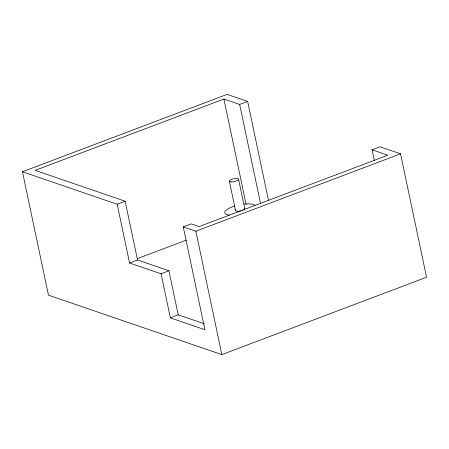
<?xml version="1.0" encoding="UTF-8"?>
<svg xmlns="http://www.w3.org/2000/svg" width="449" height="449" viewBox="0 0 449 449"><rect width="100%" height="100%" fill="white"/><g stroke="black" fill="none" stroke-linecap="round" stroke-linejoin="round"><path stroke-width="0.67" d="M374.387 160.793L372.075 149.82L380.05 146.806L400.542 153.833L426.55 277.241L221.851 354.615L48.458 295.167L22.45 171.759L117.172 204.233L129.559 263.002L161.084 273.811L168.914 270.747L178.202 314.822L204.374 323.791M161.084 273.811L170.373 317.881L178.202 314.822M22.45 171.759L227.149 94.385L247.64 101.412L268.446 200.136M247.64 101.412L239.665 104.426L223.905 99.021L35.157 170.362L125.148 201.219L137.534 259.988L168.914 270.747M117.172 204.233L125.148 201.219M170.373 317.881L204.907 329.723L183.237 226.885L191.212 223.871L199.092 226.571L387.841 155.225L372.075 149.82M183.237 226.885L195.843 231.207L400.542 153.833M137.293 258.652L186.335 240.114M129.559 263.002L137.534 259.988M239.665 104.426L260.616 203.835M223.905 99.021L246.08 204.25M238.559 179.123L244.75 208.504M229.383 181.289L235.573 210.671M195.843 231.207L221.851 354.615M244.537 208.269A4.726 1.437 -11.9 0 1 243.874 209.762M243.263 210.087A4.726 1.437 -11.9 0 1 242.527 210.396M240.821 210.912A4.726 1.437 -11.9 0 1 236.427 211.165A4.726 1.437 -11.9 0 1 235.983 209.75M229.366 215.138A15.76 4.793 -11.9 0 1 234.715 206.052M243.992 204.127A15.76 4.793 -11.9 0 1 255.043 205.434M231.443 181.912A4.726 1.437 -11.9 0 0 238.599 179.404A4.726 1.437 -11.9 0 0 231.875 179.297A4.726 1.437 -11.9 0 0 231.443 181.912"/></g></svg>
